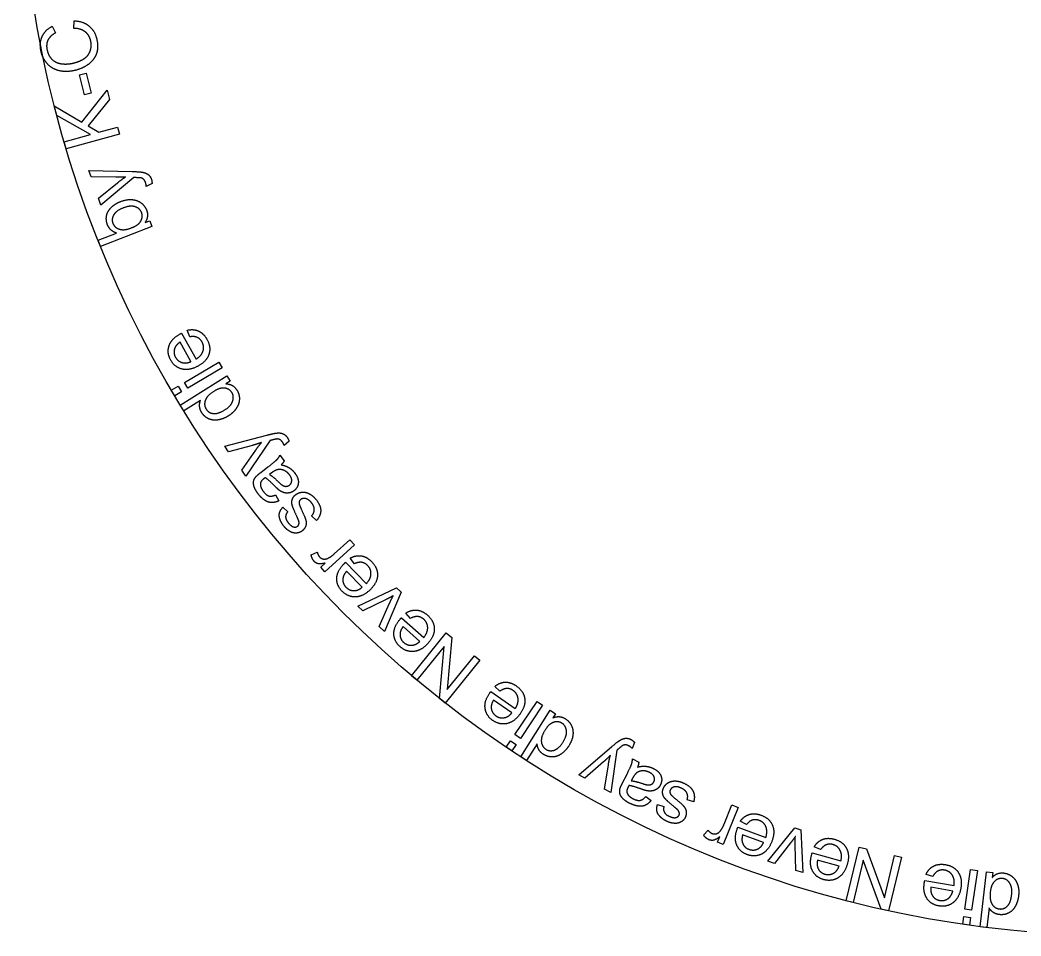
# Model space of a CAD drawing. Header units: centimetres. Extents: x -6 to 6, y -6 to 6.
# Drawn here: x -6 to -0.56, y -6 to -1.02 of the extents above; entities that cross this region are included whole.
import ezdxf

# ---------------------------------------------------------------- set-up
doc = ezdxf.new("R2010")
doc.units = ezdxf.units.CM
doc.header["$MEASUREMENT"] = 0
doc.layers.add('cut2 v3_Sketch1', color=7, linetype='Continuous')
doc.layers.add('cut2 v3_Sketch11', color=7, linetype='Continuous')

msp = doc.modelspace()

# ---------------------------------------------------------------- linework, layer by layer
at = {"layer": 'cut2 v3_Sketch1'}
msp.add_circle((0, 0), 6, dxfattribs=at)
at = {"layer": 'cut2 v3_Sketch11'}
for p, q in [((-5.7073, -1.0659), (-5.7054, -1.025)), ((-5.8245, -1.0545), (-5.8076, -1.0909)), ((-5.6764, -1.3179), (-5.6404, -1.3092)), ((-5.6497, -1.4279), (-5.6764, -1.3179)), ((-5.6404, -1.3092), (-5.6137, -1.4191)), ((-5.6631, -1.5764), (-5.5267, -1.4018)), ((-5.5267, -1.4018), (-5.5126, -1.4523)), ((-5.6137, -1.4191), (-5.6497, -1.4279)), ((-5.5126, -1.4523), (-5.63, -1.5961)), ((-5.7996, -1.5398), (-5.8141, -1.488)), ((-5.8141, -1.488), (-5.6631, -1.5764)), ((-5.6162, -1.6432), (-5.7996, -1.5398)), ((-5.63, -1.5961), (-5.5707, -1.6305)), ((-5.5707, -1.6305), (-5.4706, -1.6025)), ((-5.4706, -1.6025), (-5.4599, -1.6407)), ((-5.7595, -1.6833), (-5.6162, -1.6432)), ((-5.7488, -1.7215), (-5.7595, -1.6833)), ((-5.4599, -1.6407), (-5.7488, -1.7215)), ((-5.6134, -1.8732), (-5.6254, -1.8384)), ((-5.6254, -1.8384), (-5.3895, -1.8443)), ((-5.4785, -1.8757), (-5.6134, -1.8732)), ((-5.3815, -1.8775), (-5.5603, -2.0266)), ((-5.5733, -1.9891), (-5.4691, -1.9052)), ((-5.2821, -1.91), (-5.3135, -1.9252)), ((-5.5603, -2.0266), (-5.5733, -1.9891)), ((-5.3201, -2.1214), (-5.2948, -2.1115)), ((-5.2948, -2.1115), (-5.2824, -2.1434)), ((-5.2824, -2.1434), (-5.5621, -2.2519)), ((-5.5754, -2.2175), (-5.4756, -2.1788)), ((-5.5621, -2.2519), (-5.5754, -2.2175)), ((-5.0768, -2.7428), (-5.0911, -2.7072)), ((-5.0703, -2.8774), (-5.129, -2.7713)), ((-5.1213, -2.7228), (-5.0428, -2.8646)), ((-5.106, -2.9906), (-4.9188, -2.8802)), ((-4.9188, -2.8802), (-4.9001, -2.9119)), ((-4.9001, -2.9119), (-5.0873, -3.0223)), ((-5.1291, -3.1144), (-4.8749, -2.9551)), ((-5.0873, -3.0223), (-5.106, -2.9906)), ((-4.8568, -2.984), (-4.88, -2.9986)), ((-4.8749, -2.9551), (-4.8568, -2.984)), ((-5.1772, -3.0326), (-5.1408, -3.0111)), ((-5.1585, -3.0643), (-5.1772, -3.0326)), ((-5.122, -3.0428), (-5.1585, -3.0643)), ((-5.1408, -3.0111), (-5.122, -3.0428)), ((-5.0185, -3.0883), (-5.1096, -3.1455)), ((-5.1096, -3.1455), (-5.1291, -3.1144)), ((-4.8869, -3.3382), (-4.6587, -3.2779)), ((-4.6418, -3.3075), (-4.7718, -3.5007)), ((-4.5373, -3.3109), (-4.5631, -3.3343)), ((-4.8656, -3.3682), (-4.8869, -3.3382)), ((-4.7354, -3.3329), (-4.8656, -3.3682)), ((-4.7947, -3.4683), (-4.7182, -3.3586)), ((-4.5864, -3.3859), (-4.563, -3.4165)), ((-4.7718, -3.5007), (-4.7947, -3.4683)), ((-4.6907, -3.4804), (-4.6517, -3.4505)), ((-4.6326, -3.4828), (-4.6433, -3.491)), ((-4.61, -3.6026), (-4.592, -3.6342)), ((-4.5711, -3.6695), (-4.5444, -3.6942)), ((-4.3871, -3.741), (-4.4147, -3.7166)), ((-4.291, -3.9227), (-4.2069, -3.8461)), ((-4.2069, -3.8461), (-4.182, -3.8733)), ((-4.4171, -3.9278), (-4.3833, -3.9141)), ((-4.182, -3.8733), (-4.3427, -4.0197)), ((-4.365, -3.9952), (-4.3406, -3.973)), ((-4.2296, -3.9688), (-4.1167, -4.0851)), ((-4.1814, -3.9764), (-4.2046, -3.9459)), ((-4.3427, -4.0197), (-4.365, -3.9952)), ((-4.1399, -4.1047), (-4.2244, -4.0176)), ((-4.1627, -4.2067), (-3.953, -4.1066)), ((-3.9282, -4.1303), (-4.0187, -4.3445)), ((-3.953, -4.1066), (-3.9282, -4.1303)), ((-4.0088, -4.1705), (-4.1353, -4.2329)), ((-4.1353, -4.2329), (-4.1627, -4.2067)), ((-4.0468, -4.3177), (-3.9905, -4.1914)), ((-3.877, -4.2738), (-3.9023, -4.245)), ((-3.9256, -4.2697), (-3.8044, -4.3774)), ((-4.0187, -4.3445), (-4.0468, -4.3177)), ((-3.8261, -4.3987), (-3.9168, -4.3181)), ((-3.8716, -4.5852), (-3.6826, -4.3523)), ((-3.6826, -4.3523), (-3.651, -4.3779)), ((-3.651, -4.3779), (-3.6772, -4.6603)), ((-3.6936, -4.4263), (-3.8421, -4.6092)), ((-3.7197, -4.7085), (-3.6936, -4.4263)), ((-3.4991, -4.5012), (-3.6881, -4.7342)), ((-3.6772, -4.6603), (-3.5286, -4.4772)), ((-3.5286, -4.4772), (-3.4991, -4.5012)), ((-3.8421, -4.6092), (-3.8716, -4.5852)), ((-3.4393, -4.6704), (-3.3071, -4.7643)), ((-3.3904, -4.6692), (-3.4187, -4.6433)), ((-3.6881, -4.7342), (-3.7197, -4.7085)), ((-3.3263, -4.7878), (-3.4253, -4.7175)), ((-3.3096, -4.9052), (-3.1886, -4.7247)), ((-3.1886, -4.7247), (-3.158, -4.7452)), ((-3.158, -4.7452), (-3.279, -4.9257)), ((-3.2769, -5.0269), (-3.1167, -4.7732)), ((-3.1167, -4.7732), (-3.0878, -4.7915)), ((-3.0878, -4.7915), (-3.1024, -4.8147)), ((-3.3557, -4.9739), (-3.3321, -4.9387)), ((-3.3321, -4.9387), (-3.3015, -4.9592)), ((-3.279, -4.9257), (-3.3096, -4.9052)), ((-2.6582, -4.948), (-2.6715, -4.9802)), ((-3.3251, -4.9944), (-3.3557, -4.9739)), ((-3.3015, -4.9592), (-3.3251, -4.9944)), ((-3.1884, -4.9554), (-3.2459, -5.0465)), ((-2.9617, -5.1238), (-2.7821, -4.9708)), ((-2.754, -4.9901), (-2.7876, -5.2205)), ((-3.2459, -5.0465), (-3.2769, -5.0269)), ((-2.8273, -5.0535), (-2.9295, -5.1417)), ((-2.6701, -5.0369), (-2.6358, -5.0543)), ((-2.8223, -5.2012), (-2.8007, -5.0692)), ((-2.9295, -5.1417), (-2.9617, -5.1238)), ((-2.7232, -5.1671), (-2.701, -5.1233)), ((-2.6698, -5.1442), (-2.676, -5.1563)), ((-2.7876, -5.2205), (-2.8223, -5.2012)), ((-2.5976, -5.2424), (-2.5677, -5.2631)), ((-2.3368, -5.2708), (-2.3723, -5.2607)), ((-2.5337, -5.286), (-2.4989, -5.2966)), ((-2.0947, -5.3013), (-2.1762, -5.5028)), ((-2.1715, -5.393), (-2.1289, -5.2875)), ((-2.1289, -5.2875), (-2.0947, -5.3013)), ((-2.0495, -5.3941), (-2.0836, -5.3765)), ((-2.283, -5.4521), (-2.2585, -5.4252)), ((-2.0963, -5.408), (-1.9442, -5.464)), ((-1.933, -5.5936), (-1.7873, -5.4126)), ((-1.7873, -5.4126), (-1.7546, -5.4232)), ((-1.7546, -5.4232), (-1.7435, -5.6555)), ((-2.2069, -5.4904), (-2.1946, -5.4599)), ((-2.1762, -5.5028), (-2.2069, -5.4904)), ((-1.9566, -5.4917), (-2.0705, -5.4498)), ((-1.8099, -5.4943), (-1.897, -5.6053)), ((-1.7805, -5.6434), (-1.7844, -5.5052)), ((-1.692, -5.5478), (-1.5362, -5.5924)), ((-1.6464, -5.5304), (-1.6817, -5.5154)), ((-1.5068, -5.8089), (-1.4372, -5.5171)), ((-1.4372, -5.5171), (-1.3976, -5.5265)), ((-1.3976, -5.5265), (-1.299, -5.7924)), ((-1.897, -5.6053), (-1.933, -5.5936)), ((-1.5465, -5.621), (-1.6632, -5.5876)), ((-1.4151, -5.5886), (-1.4698, -5.8177)), ((-1.3166, -5.8543), (-1.4151, -5.5886)), ((-1.299, -5.7924), (-1.2443, -5.5631)), ((-1.2073, -5.572), (-1.2769, -5.8638)), ((-1.2443, -5.5631), (-1.2073, -5.572)), ((-1.7435, -5.6555), (-1.7805, -5.6434)), ((-0.8617, -5.8543), (-0.8307, -5.6392)), ((-0.8307, -5.6392), (-0.7943, -5.6444)), ((-0.7943, -5.6444), (-0.8253, -5.8595)), ((-0.7795, -5.9498), (-0.7448, -5.6518)), ((-0.7448, -5.6518), (-0.7109, -5.6557)), ((-0.7109, -5.6557), (-0.7141, -5.683)), ((-1.0802, -5.6986), (-0.9204, -5.7261)), ((-1.0367, -5.6764), (-1.0734, -5.6653)), ((-0.9276, -5.7556), (-1.0472, -5.735)), ((-1.4698, -5.8177), (-1.5068, -5.8089)), ((-1.2769, -5.8638), (-1.3166, -5.8543)), ((-0.8253, -5.8595), (-0.8617, -5.8543)), ((-0.7307, -5.8471), (-0.7432, -5.954)), ((-0.8735, -5.9361), (-0.8675, -5.8942)), ((-0.8675, -5.8942), (-0.831, -5.8994)), ((-0.831, -5.8994), (-0.8371, -5.9414)), ((-0.8371, -5.9414), (-0.8735, -5.9361)), ((-0.7432, -5.954), (-0.7795, -5.9498))]:
    msp.add_line(p, q, dxfattribs=at)
msp.add_circle((0, 0), 6, dxfattribs=at)
for points in [[(-5.7054, -1.025), (-5.655, -1.0275), (-5.6233, -1.0541)], [(-5.8791, -1.1093), (-5.8628, -1.0746), (-5.8245, -1.0545)], [(-5.6451, -1.0852), (-5.6686, -1.0664), (-5.7073, -1.0659)], [(-5.615, -1.1367), (-5.6216, -1.104), (-5.6451, -1.0852)], [(-5.6233, -1.0541), (-5.5917, -1.0808), (-5.5823, -1.1267)], [(-5.8864, -1.188), (-5.8954, -1.1439), (-5.8791, -1.1093)], [(-5.8483, -1.1301), (-5.859, -1.1526), (-5.853, -1.182)], [(-5.8076, -1.0909), (-5.8376, -1.1077), (-5.8483, -1.1301)], [(-5.6186, -1.1894), (-5.6095, -1.1635), (-5.615, -1.1367)], [(-5.5823, -1.1267), (-5.5726, -1.1742), (-5.5859, -1.2079)], [(-5.8542, -1.2557), (-5.8785, -1.2269), (-5.8864, -1.188)], [(-5.853, -1.182), (-5.8461, -1.2159), (-5.8252, -1.2354)], [(-5.6535, -1.2319), (-5.6278, -1.2153), (-5.6186, -1.1894)], [(-5.8252, -1.2354), (-5.8043, -1.2548), (-5.7751, -1.2585)], [(-5.7167, -1.2562), (-5.6793, -1.2486), (-5.6535, -1.2319)], [(-5.5859, -1.2079), (-5.5992, -1.2416), (-5.6327, -1.2647)], [(-5.7921, -1.295), (-5.8298, -1.2845), (-5.8542, -1.2557)], [(-5.7084, -1.2963), (-5.7543, -1.3056), (-5.7921, -1.295)], [(-5.7751, -1.2585), (-5.7458, -1.2621), (-5.7167, -1.2562)], [(-5.6327, -1.2647), (-5.6663, -1.2877), (-5.7084, -1.2963)], [(-5.3895, -1.8443), (-5.3513, -1.8452), (-5.3361, -1.8477)], [(-5.3361, -1.8477), (-5.3157, -1.8511), (-5.3036, -1.8603)], [(-5.4267, -1.8739), (-5.4528, -1.8762), (-5.4785, -1.8757)], [(-5.4691, -1.9052), (-5.4494, -1.8891), (-5.4267, -1.8739)], [(-5.3719, -1.8776), (-5.3752, -1.8777), (-5.3815, -1.8775)], [(-5.3423, -1.8793), (-5.3487, -1.8778), (-5.3719, -1.8776)], [(-5.3276, -1.887), (-5.3338, -1.8814), (-5.3423, -1.8793)], [(-5.3173, -1.9042), (-5.3213, -1.8926), (-5.3276, -1.887)], [(-5.3135, -1.9252), (-5.3143, -1.9127), (-5.3173, -1.9042)], [(-5.3036, -1.8603), (-5.2914, -1.8695), (-5.2856, -1.8861)], [(-5.2856, -1.8861), (-5.2822, -1.8962), (-5.2821, -1.91)], [(-5.4937, -2.0302), (-5.4768, -2.0167), (-5.4549, -2.0081)], [(-5.4549, -2.0081), (-5.4028, -1.988), (-5.3644, -2.0027)], [(-5.3644, -2.0027), (-5.326, -2.0174), (-5.312, -2.0535)], [(-5.5306, -2.0956), (-5.5296, -2.0759), (-5.5201, -2.0599)], [(-5.5201, -2.0599), (-5.5106, -2.0438), (-5.4937, -2.0302)], [(-5.4384, -2.0421), (-5.4781, -2.0575), (-5.4909, -2.0806)], [(-5.3738, -2.036), (-5.3997, -2.0271), (-5.4384, -2.0421)], [(-5.3391, -2.0673), (-5.3478, -2.0448), (-5.3738, -2.036)], [(-5.3486, -2.1215), (-5.3284, -2.095), (-5.3391, -2.0673)], [(-5.312, -2.0535), (-5.2981, -2.0894), (-5.3201, -2.1214)], [(-5.5244, -2.1339), (-5.5317, -2.1152), (-5.5306, -2.0956)], [(-5.4909, -2.0806), (-5.5037, -2.1037), (-5.495, -2.126)], [(-5.3974, -2.1518), (-5.361, -2.1377), (-5.3486, -2.1215)], [(-5.4756, -2.1788), (-5.5114, -2.1676), (-5.5244, -2.1339)], [(-5.495, -2.126), (-5.4863, -2.1485), (-5.4604, -2.1573)], [(-5.4604, -2.1573), (-5.4345, -2.1661), (-5.3974, -2.1518)], [(-5.0911, -2.7072), (-5.0575, -2.6989), (-5.0296, -2.7113)], [(-5.0296, -2.7113), (-5.0017, -2.7237), (-4.9834, -2.7568)], [(-5.1896, -2.792), (-5.1771, -2.7534), (-5.13, -2.7274)], [(-5.129, -2.7713), (-5.1518, -2.7867), (-5.1583, -2.8034)], [(-5.13, -2.7274), (-5.1271, -2.7258), (-5.1213, -2.7228)], [(-5.036, -2.7462), (-5.0523, -2.7388), (-5.0768, -2.7428)], [(-5.01, -2.7713), (-5.0198, -2.7536), (-5.036, -2.7462)], [(-5.0046, -2.8203), (-4.9968, -2.7951), (-5.01, -2.7713)], [(-4.9834, -2.7568), (-4.9603, -2.7985), (-4.9724, -2.8372)], [(-5.1811, -2.8686), (-5.2022, -2.8305), (-5.1896, -2.792)], [(-5.1583, -2.8034), (-5.1684, -2.8291), (-5.1548, -2.8536)], [(-5.0428, -2.8646), (-5.0124, -2.8454), (-5.0046, -2.8203)], [(-5.1191, -2.9181), (-5.1593, -2.908), (-5.1811, -2.8686)], [(-5.1548, -2.8536), (-5.1425, -2.8758), (-5.1193, -2.8827)], [(-5.1193, -2.8827), (-5.096, -2.8896), (-5.0703, -2.8774)], [(-4.9724, -2.8372), (-4.9846, -2.8759), (-5.031, -2.9015)], [(-5.031, -2.9015), (-5.0789, -2.9281), (-5.1191, -2.9181)], [(-4.9464, -3.0395), (-4.9842, -3.0632), (-4.9927, -3.0888)], [(-4.8864, -3.0218), (-4.9121, -3.018), (-4.9464, -3.0395)], [(-4.8478, -3.046), (-4.8607, -3.0256), (-4.8864, -3.0218)], [(-4.88, -2.9986), (-4.8416, -2.9989), (-4.8203, -3.0329)], [(-4.8433, -3.0922), (-4.8351, -3.0663), (-4.8478, -3.046)], [(-4.8203, -3.0329), (-4.8065, -3.0549), (-4.8071, -3.081)], [(-5.0235, -3.1209), (-5.0246, -3.1035), (-5.0185, -3.0883)], [(-4.9927, -3.0888), (-5.0013, -3.1145), (-4.9879, -3.1358)], [(-4.8868, -3.1403), (-4.8514, -3.1181), (-4.8433, -3.0922)], [(-4.8071, -3.081), (-4.8076, -3.1071), (-4.823, -3.1309)], [(-5.0119, -3.155), (-5.0223, -3.1383), (-5.0235, -3.1209)], [(-4.9742, -3.1885), (-4.9977, -3.1777), (-5.0119, -3.155)], [(-4.9879, -3.1358), (-4.9749, -3.1566), (-4.9491, -3.1599)], [(-4.9491, -3.1599), (-4.9234, -3.1632), (-4.8868, -3.1403)], [(-4.823, -3.1309), (-4.8384, -3.1546), (-4.8667, -3.1724)], [(-4.9225, -3.1945), (-4.9507, -3.1994), (-4.9742, -3.1885)], [(-4.8667, -3.1724), (-4.8943, -3.1896), (-4.9225, -3.1945)], [(-4.6065, -3.2662), (-4.586, -3.2637), (-4.5717, -3.2692)], [(-4.6862, -3.3166), (-4.7106, -3.3261), (-4.7354, -3.3329)], [(-4.7182, -3.3586), (-4.7037, -3.3376), (-4.6862, -3.3166)], [(-4.6587, -3.2779), (-4.6218, -3.268), (-4.6065, -3.2662)], [(-4.6325, -3.305), (-4.6356, -3.3059), (-4.6418, -3.3075)], [(-4.6036, -3.2983), (-4.6102, -3.2987), (-4.6325, -3.305)], [(-4.5873, -3.3015), (-4.5949, -3.2979), (-4.6036, -3.2983)], [(-4.5726, -3.3152), (-4.5797, -3.3052), (-4.5873, -3.3015)], [(-4.5631, -3.3343), (-4.5674, -3.3225), (-4.5726, -3.3152)], [(-4.5717, -3.2692), (-4.5575, -3.2746), (-4.5473, -3.289)], [(-4.5473, -3.289), (-4.5412, -3.2977), (-4.5373, -3.3109)], [(-4.6517, -3.4505), (-4.6109, -3.4193), (-4.6015, -3.4092)], [(-4.6015, -3.4092), (-4.5921, -3.399), (-4.5864, -3.3859)], [(-4.563, -3.4165), (-4.5687, -3.428), (-4.5799, -3.4386)], [(-4.7165, -3.5025), (-4.7102, -3.4953), (-4.6907, -3.4804)], [(-4.5997, -3.4652), (-4.6133, -3.468), (-4.6326, -3.4828)], [(-4.5647, -3.469), (-4.5822, -3.4615), (-4.5997, -3.4652)], [(-4.5799, -3.4386), (-4.5536, -3.4443), (-4.5364, -3.455)], [(-4.5343, -3.4934), (-4.5472, -3.4765), (-4.5647, -3.469)], [(-4.5364, -3.455), (-4.5192, -3.4656), (-4.506, -3.4829)], [(-4.506, -3.4829), (-4.4843, -3.5113), (-4.4865, -3.5372)], [(-4.727, -3.5571), (-4.7324, -3.5394), (-4.7295, -3.5268)], [(-4.7295, -3.5268), (-4.7265, -3.5143), (-4.7165, -3.5025)], [(-4.674, -3.5143), (-4.6919, -3.5279), (-4.6928, -3.5418)], [(-4.6662, -3.5086), (-4.6724, -3.513), (-4.674, -3.5143)], [(-4.6162, -3.553), (-4.6476, -3.5208), (-4.6662, -3.5086)], [(-4.6433, -3.491), (-4.6246, -3.502), (-4.5957, -3.5304)], [(-4.5957, -3.5304), (-4.5793, -3.5464), (-4.5703, -3.5514)], [(-4.535, -3.5491), (-4.5233, -3.5401), (-4.5223, -3.5253)], [(-4.5223, -3.5253), (-4.5212, -3.5105), (-4.5343, -3.4934)], [(-4.4865, -3.5372), (-4.4887, -3.5631), (-4.5103, -3.5797)], [(-4.7047, -3.597), (-4.7216, -3.5749), (-4.727, -3.5571)], [(-4.6928, -3.5418), (-4.6942, -3.5606), (-4.6773, -3.5827)], [(-4.6773, -3.5827), (-4.6615, -3.6034), (-4.6467, -3.6077)], [(-4.5919, -3.5757), (-4.6008, -3.5688), (-4.6162, -3.553)], [(-4.5663, -3.5894), (-4.5797, -3.5849), (-4.5919, -3.5757)], [(-4.5703, -3.5514), (-4.5614, -3.5564), (-4.552, -3.5557)], [(-4.5379, -3.5916), (-4.5528, -3.5939), (-4.5663, -3.5894)], [(-4.552, -3.5557), (-4.5426, -3.5549), (-4.535, -3.5491)], [(-4.5103, -3.5797), (-4.523, -3.5894), (-4.5379, -3.5916)], [(-4.5012, -3.6012), (-4.487, -3.5895), (-4.4676, -3.5874)], [(-4.4676, -3.5874), (-4.4483, -3.5853), (-4.4285, -3.5953)], [(-4.6686, -3.6315), (-4.6877, -3.6193), (-4.7047, -3.597)], [(-4.6315, -3.6441), (-4.6496, -3.6438), (-4.6686, -3.6315)], [(-4.6467, -3.6077), (-4.6319, -3.612), (-4.61, -3.6026)], [(-4.592, -3.6342), (-4.6133, -3.6444), (-4.6315, -3.6441)], [(-4.5194, -3.6591), (-4.5241, -3.6429), (-4.5199, -3.6281)], [(-4.5199, -3.6281), (-4.5158, -3.6132), (-4.5012, -3.6012)], [(-4.4741, -3.6279), (-4.4838, -3.6359), (-4.4824, -3.6488)], [(-4.4476, -3.622), (-4.4634, -3.6191), (-4.4741, -3.6279)], [(-4.4157, -3.6444), (-4.4318, -3.6248), (-4.4476, -3.622)], [(-4.4285, -3.5953), (-4.4087, -3.6052), (-4.3924, -3.625)], [(-4.3997, -3.6821), (-4.3996, -3.6638), (-4.4157, -3.6444)], [(-4.3924, -3.625), (-4.3655, -3.6576), (-4.3649, -3.686)], [(-4.5862, -3.7355), (-4.5929, -3.7159), (-4.589, -3.7007)], [(-4.589, -3.7007), (-4.5852, -3.6856), (-4.5711, -3.6695)], [(-4.5444, -3.6942), (-4.5558, -3.7068), (-4.5556, -3.7218)], [(-4.4979, -3.712), (-4.5147, -3.6752), (-4.5194, -3.6591)], [(-4.4824, -3.6488), (-4.4813, -3.6578), (-4.468, -3.6858)], [(-4.468, -3.6858), (-4.4501, -3.7235), (-4.4459, -3.7404)], [(-4.4147, -3.7166), (-4.3998, -3.7003), (-4.3997, -3.6821)], [(-4.3649, -3.686), (-4.3644, -3.7143), (-4.3871, -3.741)], [(-4.5633, -3.7748), (-4.5796, -3.7551), (-4.5862, -3.7355)], [(-4.5556, -3.7218), (-4.5553, -3.7369), (-4.5417, -3.7535)], [(-4.5417, -3.7535), (-4.5255, -3.773), (-4.5121, -3.7761)], [(-4.4844, -3.7431), (-4.4863, -3.7375), (-4.4979, -3.712)], [(-4.483, -3.7602), (-4.4813, -3.753), (-4.4844, -3.7431)], [(-4.4459, -3.7404), (-4.4417, -3.7572), (-4.4467, -3.7718)], [(-4.5397, -3.7965), (-4.5525, -3.7879), (-4.5633, -3.7748)], [(-4.5165, -3.8078), (-4.5268, -3.8052), (-4.5397, -3.7965)], [(-4.4891, -3.8086), (-4.5029, -3.8114), (-4.5165, -3.8078)], [(-4.5121, -3.7761), (-4.4987, -3.7791), (-4.4901, -3.7719)], [(-4.4901, -3.7719), (-4.4845, -3.7673), (-4.483, -3.7602)], [(-4.4641, -3.7966), (-4.4753, -3.8059), (-4.4891, -3.8086)], [(-4.4467, -3.7718), (-4.4518, -3.7865), (-4.4641, -3.7966)], [(-4.3833, -3.9141), (-4.3801, -3.9295), (-4.371, -3.9395)], [(-4.4003, -3.9637), (-4.4129, -3.95), (-4.4171, -3.9278)], [(-4.379, -3.9762), (-4.3916, -3.9733), (-4.4003, -3.9637)], [(-4.3406, -3.973), (-4.3663, -3.9792), (-4.379, -3.9762)], [(-4.371, -3.9395), (-4.3628, -3.9484), (-4.351, -3.9506)], [(-4.351, -3.9506), (-4.3391, -3.9528), (-4.3268, -3.9471)], [(-4.3268, -3.9471), (-4.3082, -3.9384), (-4.291, -3.9227)], [(-4.2368, -3.9755), (-4.2345, -3.9732), (-4.2296, -3.9688)], [(-4.2046, -3.9459), (-4.1743, -3.9291), (-4.1442, -3.9337)], [(-4.1412, -3.9691), (-4.1588, -3.9662), (-4.1814, -3.9764)], [(-4.1442, -3.9337), (-4.114, -3.9384), (-4.0876, -3.9655)], [(-4.1095, -3.9865), (-4.1236, -3.9719), (-4.1412, -3.9691)], [(-4.0876, -3.9655), (-4.0544, -3.9997), (-4.056, -4.0402)], [(-4.2775, -4.0535), (-4.2754, -4.013), (-4.2368, -3.9755)], [(-4.2244, -4.0176), (-4.2424, -4.0385), (-4.2442, -4.0563)], [(-4.0915, -4.0323), (-4.0905, -4.006), (-4.1095, -3.9865)], [(-4.2492, -4.1252), (-4.2795, -4.094), (-4.2775, -4.0535)], [(-4.2442, -4.0563), (-4.2473, -4.0837), (-4.2277, -4.1038)], [(-4.1167, -4.0851), (-4.0925, -4.0587), (-4.0915, -4.0323)], [(-4.056, -4.0402), (-4.0576, -4.0807), (-4.0957, -4.1176)], [(-4.1764, -4.1567), (-4.2178, -4.1575), (-4.2492, -4.1252)], [(-4.2277, -4.1038), (-4.21, -4.122), (-4.1858, -4.1226)], [(-4.1858, -4.1226), (-4.1616, -4.1232), (-4.1399, -4.1047)], [(-4.0957, -4.1176), (-4.135, -4.1559), (-4.1764, -4.1567)], [(-3.9703, -4.1501), (-3.9857, -4.1591), (-4.0088, -4.1705)], [(-3.9905, -4.1914), (-3.9814, -4.1709), (-3.9703, -4.1501)], [(-3.9023, -4.245), (-3.8734, -4.2261), (-3.843, -4.2285)], [(-3.843, -4.2285), (-3.8125, -4.2309), (-3.7842, -4.256)], [(-3.9671, -4.3577), (-3.968, -4.3172), (-3.9323, -4.2769)], [(-3.9323, -4.2769), (-3.9301, -4.2745), (-3.9256, -4.2697)], [(-3.8374, -4.2635), (-3.8552, -4.262), (-3.877, -4.2738)], [(-3.8045, -4.2785), (-3.8196, -4.2651), (-3.8374, -4.2635)], [(-3.7832, -4.3229), (-3.7841, -4.2966), (-3.8045, -4.2785)], [(-3.7842, -4.256), (-3.7486, -4.2877), (-3.7472, -4.3282)], [(-3.9168, -4.3181), (-3.9332, -4.3402), (-3.9337, -4.3581)], [(-3.8044, -4.3774), (-3.7822, -4.3492), (-3.7832, -4.3229)], [(-3.7472, -4.3282), (-3.7458, -4.3687), (-3.781, -4.4083)], [(-3.9336, -4.4272), (-3.9661, -4.3982), (-3.9671, -4.3577)], [(-3.9337, -4.3581), (-3.9347, -4.3857), (-3.9137, -4.4043)], [(-3.9137, -4.4043), (-3.8948, -4.4211), (-3.8706, -4.4199)], [(-3.8706, -4.4199), (-3.8464, -4.4187), (-3.8261, -4.3987)], [(-3.781, -4.4083), (-3.8174, -4.4493), (-3.8587, -4.4532)], [(-3.8587, -4.4532), (-3.8999, -4.4571), (-3.9336, -4.4272)], [(-3.4187, -4.6433), (-3.3921, -4.6213), (-3.3616, -4.6204)], [(-3.3616, -4.6204), (-3.331, -4.6195), (-3.3002, -4.6414)], [(-3.4709, -4.7624), (-3.4763, -4.7222), (-3.4451, -4.6783)], [(-3.4451, -4.6783), (-3.4432, -4.6756), (-3.4393, -4.6704)], [(-3.3522, -4.6546), (-3.3701, -4.655), (-3.3904, -4.6692)], [(-3.3179, -4.666), (-3.3344, -4.6543), (-3.3522, -4.6546)], [(-3.2919, -4.7078), (-3.2957, -4.6818), (-3.3179, -4.666)], [(-3.3002, -4.6414), (-3.2613, -4.669), (-3.2555, -4.7092)], [(-3.4253, -4.7175), (-3.4391, -4.7413), (-3.4377, -4.7591)], [(-3.3071, -4.7643), (-3.2881, -4.7339), (-3.2919, -4.7078)], [(-3.2555, -4.7092), (-3.2498, -4.7493), (-3.2805, -4.7925)], [(-3.4301, -4.8278), (-3.4656, -4.8025), (-3.4709, -4.7624)], [(-3.4377, -4.7591), (-3.4357, -4.7866), (-3.4129, -4.8029)], [(-3.3682, -4.8137), (-3.3443, -4.8099), (-3.3263, -4.7878)], [(-3.3528, -4.8455), (-3.3934, -4.8539), (-3.4301, -4.8278)], [(-3.4129, -4.8029), (-3.3922, -4.8176), (-3.3682, -4.8137)], [(-3.2805, -4.7925), (-3.3122, -4.8372), (-3.3528, -4.8455)], [(-3.0981, -4.8383), (-3.1229, -4.846), (-3.1446, -4.8803)], [(-3.1024, -4.8147), (-3.0677, -4.7984), (-3.0338, -4.8198)], [(-3.0529, -4.8435), (-3.0733, -4.8307), (-3.0981, -4.8383)], [(-3.0288, -4.8832), (-3.0326, -4.8563), (-3.0529, -4.8435)], [(-3.0338, -4.8198), (-3.0118, -4.8337), (-3.001, -4.8574)], [(-3.1446, -4.8803), (-3.1684, -4.918), (-3.165, -4.9448)], [(-3.0472, -4.9454), (-3.0249, -4.9101), (-3.0288, -4.8832)], [(-3.001, -4.8574), (-2.9902, -4.8812), (-2.9938, -4.9093)], [(-3.165, -4.9448), (-3.1616, -4.9716), (-3.1403, -4.9851)], [(-3.0949, -4.99), (-3.0703, -4.9819), (-3.0472, -4.9454)], [(-2.9938, -4.9093), (-2.9974, -4.9374), (-3.0152, -4.9656)], [(-2.7821, -4.9708), (-2.7531, -4.9459), (-2.7401, -4.9377)], [(-2.7401, -4.9377), (-2.7226, -4.9265), (-2.7074, -4.9253)], [(-2.7074, -4.9253), (-2.6922, -4.924), (-2.6768, -4.9325)], [(-2.6768, -4.9325), (-2.6675, -4.9377), (-2.6582, -4.948)], [(-3.1788, -4.987), (-3.1874, -4.9718), (-3.1884, -4.9554)], [(-3.1537, -5.0127), (-3.1703, -5.0022), (-3.1788, -4.987)], [(-3.1403, -4.9851), (-3.1196, -4.9982), (-3.0949, -4.99)], [(-3.0152, -4.9656), (-3.0326, -4.9931), (-3.0559, -5.0097)], [(-2.7467, -4.9838), (-2.7491, -4.986), (-2.754, -4.9901)], [(-2.7236, -4.9653), (-2.7293, -4.9685), (-2.7467, -4.9838)], [(-2.7075, -4.9612), (-2.7159, -4.9612), (-2.7236, -4.9653)], [(-2.6883, -4.9671), (-2.699, -4.9612), (-2.7075, -4.9612)], [(-2.6715, -4.9802), (-2.6804, -4.9715), (-2.6883, -4.9671)], [(-3.1051, -5.0267), (-3.131, -5.027), (-3.1537, -5.0127)], [(-3.0559, -5.0097), (-3.0792, -5.0263), (-3.1051, -5.0267)], [(-2.7901, -5.0176), (-2.8079, -5.0367), (-2.8273, -5.0535)], [(-2.8007, -5.0692), (-2.7968, -5.044), (-2.7901, -5.0176)], [(-2.6737, -5.0643), (-2.6696, -5.0512), (-2.6701, -5.0369)], [(-2.6358, -5.0543), (-2.6359, -5.0671), (-2.6414, -5.0815)], [(-2.701, -5.1233), (-2.6777, -5.0775), (-2.6737, -5.0643)], [(-2.6479, -5.1141), (-2.6588, -5.1225), (-2.6698, -5.1442)], [(-2.6146, -5.1024), (-2.6336, -5.1032), (-2.6479, -5.1141)], [(-2.6414, -5.0815), (-2.6153, -5.0753), (-2.5952, -5.0775)], [(-2.5766, -5.1112), (-2.5956, -5.1016), (-2.6146, -5.1024)], [(-2.5952, -5.0775), (-2.5751, -5.0797), (-2.5557, -5.0895)], [(-2.552, -5.1348), (-2.5575, -5.121), (-2.5766, -5.1112)], [(-2.5557, -5.0895), (-2.5238, -5.1057), (-2.5146, -5.13)], [(-2.737, -5.1982), (-2.7344, -5.189), (-2.7232, -5.1671)], [(-2.676, -5.1563), (-2.6544, -5.1581), (-2.616, -5.1711)], [(-2.5657, -5.175), (-2.5575, -5.1703), (-2.5532, -5.1617)], [(-2.5532, -5.1617), (-2.5465, -5.1486), (-2.552, -5.1348)], [(-2.5146, -5.13), (-2.5054, -5.1544), (-2.5177, -5.1786)], [(-2.5002, -5.1941), (-2.4925, -5.1774), (-2.4759, -5.1671)], [(-2.4759, -5.1671), (-2.4593, -5.1569), (-2.4372, -5.1573)], [(-2.4372, -5.1573), (-2.415, -5.1577), (-2.3918, -5.1685)], [(-2.3918, -5.1685), (-2.3534, -5.1863), (-2.3406, -5.2116)], [(-2.7381, -5.2258), (-2.7409, -5.2132), (-2.737, -5.1982)], [(-2.6936, -5.1905), (-2.7038, -5.2105), (-2.6986, -5.2235)], [(-2.6986, -5.2235), (-2.6917, -5.241), (-2.6669, -5.2536)], [(-2.689, -5.182), (-2.6926, -5.1886), (-2.6936, -5.1905)], [(-2.6247, -5.2004), (-2.6669, -5.185), (-2.689, -5.182)], [(-2.593, -5.2103), (-2.604, -5.208), (-2.6247, -5.2004)], [(-2.616, -5.1711), (-2.5943, -5.1785), (-2.584, -5.1791)], [(-2.5639, -5.2116), (-2.578, -5.2134), (-2.593, -5.2103)], [(-2.584, -5.1791), (-2.5738, -5.1797), (-2.5657, -5.175)], [(-2.5374, -5.2013), (-2.5498, -5.2098), (-2.5639, -5.2116)], [(-2.5177, -5.1786), (-2.5249, -5.1928), (-2.5374, -5.2013)], [(-2.5054, -5.2264), (-2.5081, -5.2112), (-2.5002, -5.1941)], [(-2.4642, -5.2065), (-2.4694, -5.2178), (-2.4626, -5.2289)], [(-2.4429, -5.1896), (-2.4584, -5.1938), (-2.4642, -5.2065)], [(-2.4044, -5.1961), (-2.4274, -5.1854), (-2.4429, -5.1896)], [(-2.3737, -5.2231), (-2.3815, -5.2066), (-2.4044, -5.1961)], [(-2.3723, -5.2607), (-2.3659, -5.2396), (-2.3737, -5.2231)], [(-2.3406, -5.2116), (-2.3279, -5.2369), (-2.3368, -5.2708)], [(-2.7228, -5.2521), (-2.7353, -5.2383), (-2.7381, -5.2258)], [(-2.6854, -5.2784), (-2.7103, -5.2658), (-2.7228, -5.2521)], [(-2.638, -5.2939), (-2.6604, -5.2911), (-2.6854, -5.2784)], [(-2.6669, -5.2536), (-2.6437, -5.2654), (-2.6286, -5.2629)], [(-2.6286, -5.2629), (-2.6134, -5.2604), (-2.5976, -5.2424)], [(-2.5677, -5.2631), (-2.5826, -5.2815), (-2.5991, -5.2891)], [(-2.4915, -5.2541), (-2.5028, -5.2416), (-2.5054, -5.2264)], [(-2.4492, -5.2925), (-2.4803, -5.2667), (-2.4915, -5.2541)], [(-2.4626, -5.2289), (-2.4578, -5.2365), (-2.4337, -5.256)], [(-2.4337, -5.256), (-2.4012, -5.2823), (-2.3901, -5.2956)], [(-2.5991, -5.2891), (-2.6155, -5.2967), (-2.638, -5.2939)], [(-2.5363, -5.3218), (-2.5393, -5.3065), (-2.5337, -5.286)], [(-2.5187, -5.3519), (-2.5332, -5.3371), (-2.5363, -5.3218)], [(-2.4989, -5.2966), (-2.5037, -5.3129), (-2.497, -5.3264)], [(-2.497, -5.3264), (-2.4903, -5.3398), (-2.4708, -5.3489)], [(-2.4236, -5.3148), (-2.4278, -5.3106), (-2.4492, -5.2925)], [(-2.415, -5.3296), (-2.4165, -5.3223), (-2.4236, -5.3148)], [(-2.4163, -5.3432), (-2.4133, -5.3367), (-2.415, -5.3296)], [(-2.3901, -5.2956), (-2.379, -5.309), (-2.3772, -5.3244)], [(-2.3772, -5.3244), (-2.3755, -5.3397), (-2.3822, -5.3542)], [(-2.4811, -5.3775), (-2.5043, -5.3667), (-2.5187, -5.3519)], [(-2.4503, -5.3868), (-2.4656, -5.3846), (-2.4811, -5.3775)], [(-2.4708, -5.3489), (-2.4477, -5.3595), (-2.4344, -5.3565)], [(-2.4246, -5.3869), (-2.435, -5.3891), (-2.4503, -5.3868)], [(-2.4344, -5.3565), (-2.421, -5.3534), (-2.4163, -5.3432)], [(-2.3995, -5.3759), (-2.4107, -5.3843), (-2.4246, -5.3869)], [(-2.3822, -5.3542), (-2.3883, -5.3674), (-2.3995, -5.3759)], [(-2.0836, -5.3765), (-2.0636, -5.3483), (-2.0344, -5.3394)], [(-2.0165, -5.37), (-2.0336, -5.3751), (-2.0495, -5.3941)], [(-2.0344, -5.3394), (-2.0052, -5.3306), (-1.9697, -5.3436)], [(-1.9803, -5.372), (-1.9993, -5.365), (-2.0165, -5.37)], [(-1.9443, -5.4055), (-1.9548, -5.3814), (-1.9803, -5.372)], [(-1.9697, -5.3436), (-1.9249, -5.3601), (-1.9089, -5.3973)], [(-2.2585, -5.4252), (-2.2489, -5.4376), (-2.2364, -5.4427)], [(-2.2364, -5.4427), (-2.2252, -5.4472), (-2.2136, -5.4441)], [(-2.2136, -5.4441), (-2.2019, -5.441), (-2.1933, -5.4306)], [(-2.1933, -5.4306), (-2.1803, -5.4146), (-2.1715, -5.393)], [(-2.1028, -5.5051), (-2.1185, -5.4677), (-2.0999, -5.4172)], [(-2.0999, -5.4172), (-2.0988, -5.4141), (-2.0963, -5.408)], [(-1.9442, -5.464), (-1.9338, -5.4297), (-1.9443, -5.4055)], [(-1.9089, -5.3973), (-1.8928, -5.4345), (-1.9111, -5.4843)], [(-2.2524, -5.4773), (-2.2697, -5.4703), (-2.283, -5.4521)], [(-2.2277, -5.4793), (-2.2404, -5.4821), (-2.2524, -5.4773)], [(-2.1946, -5.4599), (-2.215, -5.4765), (-2.2277, -5.4793)], [(-2.0705, -5.4498), (-2.0776, -5.4764), (-2.0716, -5.4932)], [(-2.0716, -5.4932), (-2.0625, -5.5193), (-2.0362, -5.5289)], [(-1.9902, -5.5277), (-1.9681, -5.5178), (-1.9566, -5.4917)], [(-1.9111, -5.4843), (-1.9301, -5.5357), (-1.967, -5.5544)], [(-1.784, -5.4593), (-1.7941, -5.4741), (-1.8099, -5.4943)], [(-1.7844, -5.5052), (-1.7851, -5.4828), (-1.784, -5.4593)], [(-1.6817, -5.5154), (-1.6638, -5.4858), (-1.6353, -5.4748)], [(-1.6353, -5.4748), (-1.6069, -5.4638), (-1.5705, -5.4743)], [(-1.5705, -5.4743), (-1.5246, -5.4874), (-1.5059, -5.5233)], [(-2.0462, -5.5575), (-2.0871, -5.5424), (-2.1028, -5.5051)], [(-2.0362, -5.5289), (-2.0123, -5.5377), (-1.9902, -5.5277)], [(-1.6949, -5.5572), (-1.694, -5.554), (-1.692, -5.5478)], [(-1.6152, -5.504), (-1.6319, -5.5103), (-1.6464, -5.5304)], [(-1.579, -5.5033), (-1.5985, -5.4978), (-1.6152, -5.504)], [(-1.5406, -5.5341), (-1.5528, -5.5108), (-1.579, -5.5033)], [(-1.5362, -5.5924), (-1.5283, -5.5574), (-1.5406, -5.5341)], [(-1.5059, -5.5233), (-1.4871, -5.5592), (-1.5017, -5.6102)], [(-1.967, -5.5544), (-2.004, -5.5731), (-2.0462, -5.5575)], [(-1.6913, -5.6451), (-1.7097, -5.6089), (-1.6949, -5.5572)], [(-1.6632, -5.5876), (-1.6684, -5.6146), (-1.6611, -5.631)], [(-1.631, -5.6932), (-1.673, -5.6812), (-1.6913, -5.6451)], [(-1.6611, -5.631), (-1.6501, -5.6563), (-1.6231, -5.664)], [(-1.6231, -5.664), (-1.5987, -5.671), (-1.5774, -5.6594)], [(-1.5774, -5.6594), (-1.5561, -5.6478), (-1.5465, -5.621)], [(-1.5017, -5.6102), (-1.5168, -5.6629), (-1.5523, -5.6843)], [(-1.0734, -5.6653), (-1.0589, -5.634), (-1.0318, -5.6199)], [(-1.0086, -5.6468), (-1.0245, -5.6548), (-1.0367, -5.6764)], [(-1.0318, -5.6199), (-1.0046, -5.6059), (-0.9673, -5.6123)], [(-0.9727, -5.6421), (-0.9926, -5.6387), (-1.0086, -5.6468)], [(-0.9311, -5.6686), (-0.9458, -5.6468), (-0.9727, -5.6421)], [(-0.9673, -5.6123), (-0.9203, -5.6204), (-0.8978, -5.6541)], [(-0.8978, -5.6541), (-0.8752, -5.6878), (-0.8842, -5.74)], [(-0.7141, -5.683), (-0.6898, -5.6532), (-0.65, -5.6579)], [(-0.65, -5.6579), (-0.6241, -5.6609), (-0.6042, -5.6776)], [(-1.5523, -5.6843), (-1.5878, -5.7056), (-1.631, -5.6932)], [(-1.069, -5.7952), (-1.0912, -5.7613), (-1.082, -5.7083)], [(-1.082, -5.7083), (-1.0815, -5.705), (-1.0802, -5.6986)], [(-0.9204, -5.7261), (-0.9164, -5.6904), (-0.9311, -5.6686)], [(-0.7, -5.7024), (-0.719, -5.7201), (-0.7237, -5.7603)], [(-0.6569, -5.6876), (-0.6809, -5.6848), (-0.7, -5.7024)], [(-0.618, -5.7129), (-0.6331, -5.6903), (-0.6569, -5.6876)], [(-0.6078, -5.7769), (-0.603, -5.7355), (-0.618, -5.7129)], [(-0.6042, -5.6776), (-0.5842, -5.6944), (-0.5752, -5.7213)], [(-1.0472, -5.735), (-1.0494, -5.7625), (-1.0404, -5.7779)], [(-0.9541, -5.7971), (-0.9342, -5.7833), (-0.9276, -5.7556)], [(-0.8842, -5.74), (-0.8935, -5.794), (-0.9265, -5.8191)], [(-0.7237, -5.7603), (-0.7289, -5.8047), (-0.7142, -5.8274)], [(-0.5752, -5.7213), (-0.5663, -5.7482), (-0.5702, -5.7813)], [(-1.0038, -5.8365), (-1.0468, -5.8292), (-1.069, -5.7952)], [(-1.0404, -5.7779), (-1.0267, -5.8019), (-0.9991, -5.8066)], [(-0.9265, -5.8191), (-0.9594, -5.8442), (-1.0038, -5.8365)], [(-0.9991, -5.8066), (-0.9741, -5.8109), (-0.9541, -5.7971)], [(-0.6315, -5.8378), (-0.6128, -5.8198), (-0.6078, -5.7769)], [(-0.5702, -5.7813), (-0.5739, -5.8136), (-0.5878, -5.8387)], [(-0.7084, -5.8714), (-0.7227, -5.8614), (-0.7307, -5.8471)], [(-0.7142, -5.8274), (-0.6995, -5.8501), (-0.6745, -5.853)], [(-0.6746, -5.8837), (-0.6941, -5.8814), (-0.7084, -5.8714)], [(-0.6248, -5.8753), (-0.648, -5.8868), (-0.6746, -5.8837)], [(-0.6745, -5.853), (-0.6501, -5.8559), (-0.6315, -5.8378)], [(-0.5878, -5.8387), (-0.6016, -5.8638), (-0.6248, -5.8753)]]:
    msp.add_open_spline(points, degree=2, dxfattribs=at)

doc.saveas('drawing.dxf')
